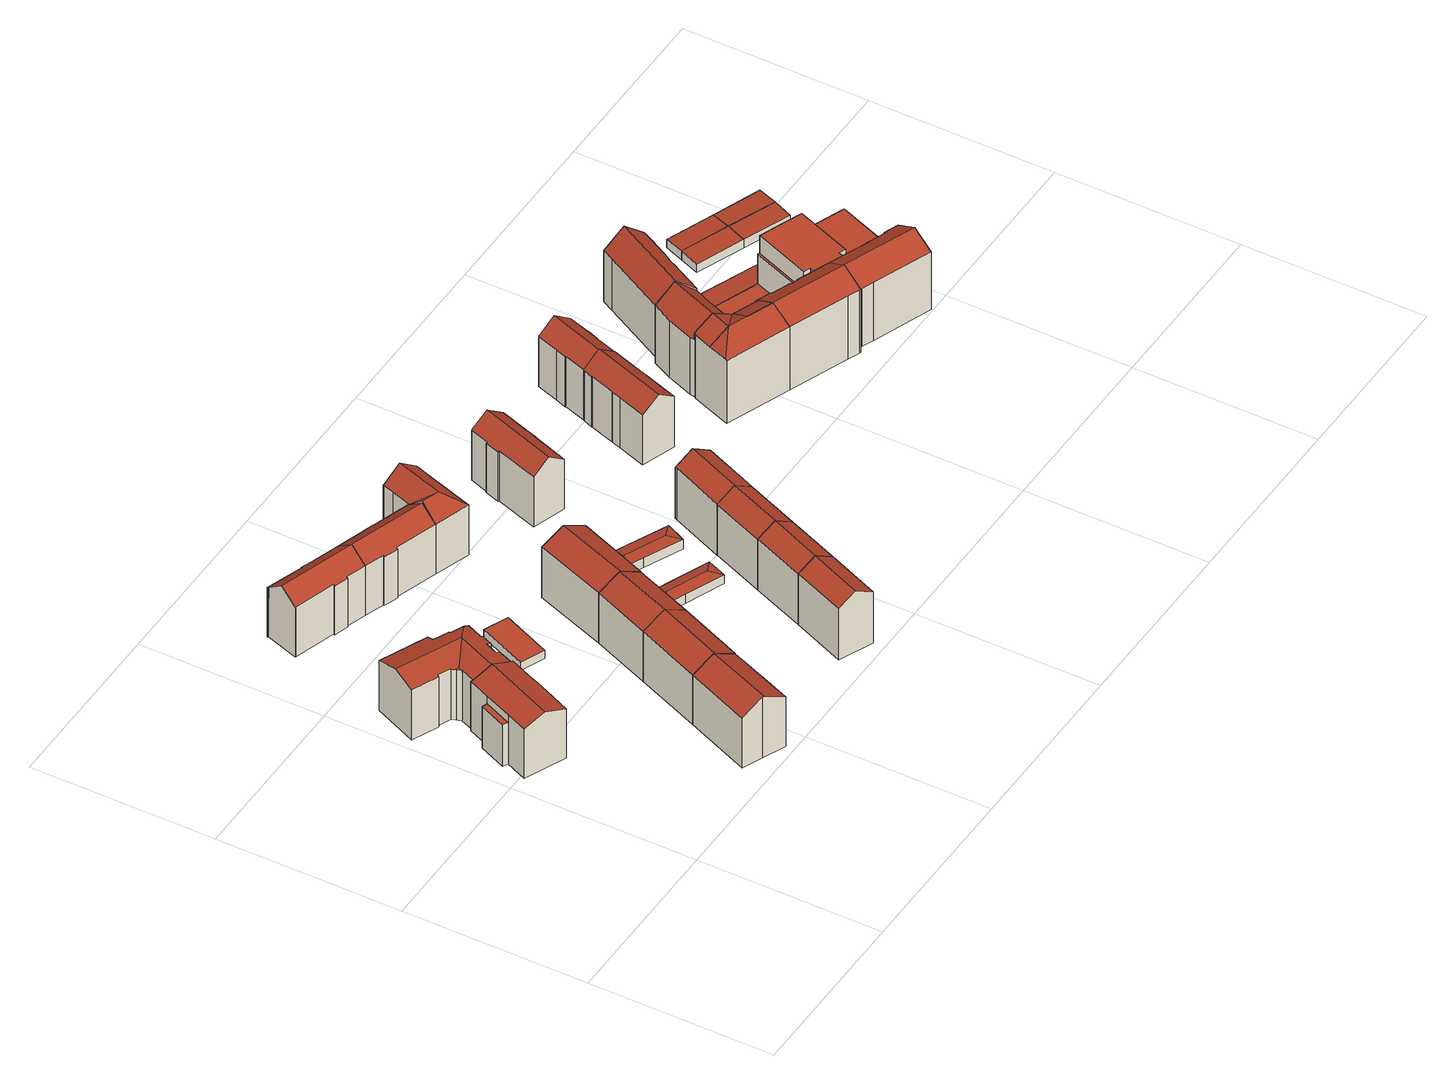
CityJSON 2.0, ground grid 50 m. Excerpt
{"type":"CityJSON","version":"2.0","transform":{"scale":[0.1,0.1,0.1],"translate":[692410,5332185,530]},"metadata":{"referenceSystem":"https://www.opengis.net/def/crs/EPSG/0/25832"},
"CityObjects":{
"building1":{"type":"Building","attributes":{"Gemeindeschluessel":"09162000","HoeheDach":"550.790","HoeheGrund":"533.370","Methode":"2000","NiedrigsteTraufeDesGebaeudes":"546.340","Geometrietyp2DReferenz":"3000","function":"31001_1000","roofType":"3100","measuredHeight":17.42,"storeysAboveGround":5},"geometry":[{"type":"MultiSurface","lod":"2","boundaries":[[[0,1,2,3]],[[4,5,6,0]],[[7,8,9,10]],[[11,3,2,12,13]],[[14,15,16,17,18]],[[3,11,19,20]],[[21,22,8,7]],[[13,12,23,24]],[[14,6,5,19,11,13,24,25,26,21,7,10,27,28,29,15]],[[16,30,31,32,9,8,22,33,34,17]],[[29,30,16,15]],[[27,32,31,28]],[[3,20,4,0]],[[26,33,22,21]],[[10,9,32,27]],[[26,25,35,34,33]],[[5,4,20,19]],[[28,31,30,29]],[[14,18,1,0,6]],[[17,34,35,23,12,2,1,18]],[[24,23,35,25]]],"semantics":{"surfaces":[{"type":"WallSurface"},{"type":"GroundSurface"},{"type":"RoofSurface"}],"values":[0,0,0,0,0,0,0,0,1,2,0,0,2,0,0,0,0,0,0,2,0]}}]},
"building2":{"type":"Building","attributes":{"Gemeindeschluessel":"09162000","HoeheDach":"550.761","HoeheGrund":"533.180","Methode":"1000","NiedrigsteTraufeDesGebaeudes":"548.572","Geometrietyp2DReferenz":"3000","function":"31001_1000","roofType":"3100","measuredHeight":17.58,"storeysAboveGround":5},"geometry":[{"type":"MultiSurface","lod":"2","boundaries":[[[36,37,38,39,40,41,42,43]],[[44,45,46,47]],[[44,48,49,50,45]],[[51,52,53,42,41]],[[54,55,49,48]],[[56,23,57,58]],[[59,60,61,62]],[[63,64,65,66,35]],[[66,65,61,60,67,68,69,70,46,45,50,36]],[[67,71,72,68]],[[36,50,49,55,73,74,75,37]],[[76,70,69,77]],[[78,39,38,79]],[[80,79,38,37,75]],[[81,40,39,78]],[[82,73,55,54]],[[71,59,62,64,63,56,58,52,51,81,78,79,80,83,82,54,48,44,47,76,77,72]],[[51,41,40,81]],[[66,36,43,84,57,23,35]],[[82,83,74,73]],[[71,67,60,59]],[[53,84,43,42]],[[62,61,65,64]],[[63,35,23,56]],[[83,80,75,74]],[[77,69,68,72]],[[52,58,57,84,53]],[[47,46,70,76]]],"semantics":{"surfaces":[{"type":"RoofSurface"},{"type":"WallSurface"},{"type":"GroundSurface"}],"values":[0,1,1,1,1,1,1,1,0,1,0,1,1,1,1,1,2,1,0,1,1,0,1,1,1,1,1,1]}}]},
"building3":{"type":"Building","attributes":{"Gemeindeschluessel":"09162000","HoeheDach":"551.830","HoeheGrund":"532.960","Methode":"1000","NiedrigsteTraufeDesGebaeudes":"548.268","Geometrietyp2DReferenz":"3000","function":"31001_1000","roofType":"3100","measuredHeight":18.87,"storeysAboveGround":5},"geometry":[{"type":"MultiSurface","lod":"2","boundaries":[[[85,86,87,88,89]],[[85,89,90,91]],[[92,93,86,85,91,94]],[[95,93,92,96]],[[87,95,96,97,88]],[[87,86,93,95]],[[91,90,98,94]],[[98,90,89,88,97]],[[92,94,98,97,96]]],"semantics":{"surfaces":[{"type":"WallSurface"},{"type":"GroundSurface"},{"type":"RoofSurface"}],"values":[0,0,1,0,2,0,0,2,0]}}]},
"building4":{"type":"Building","attributes":{"Gemeindeschluessel":"09162000","HoeheDach":"551.861","HoeheGrund":"532.990","Methode":"1000","NiedrigsteTraufeDesGebaeudes":"548.359","Geometrietyp2DReferenz":"3000","function":"31001_1000","roofType":"3100","measuredHeight":18.87,"storeysAboveGround":5},"geometry":[{"type":"MultiSurface","lod":"2","boundaries":[[[85,99,100,87,86]],[[100,101,102,87]],[[103,104,99,85]],[[105,103,85,86]],[[99,104,101,100]],[[105,102,101,104,103]],[[86,87,102,105]]],"semantics":{"surfaces":[{"type":"WallSurface"},{"type":"RoofSurface"},{"type":"GroundSurface"}],"values":[0,1,0,2,1,0,0]}}]},
"building5":{"type":"Building","attributes":{"Gemeindeschluessel":"09162000","HoeheDach":"551.816","HoeheGrund":"532.990","Methode":"1000","NiedrigsteTraufeDesGebaeudes":"547.999","Geometrietyp2DReferenz":"3000","function":"31001_1000","roofType":"3100","measuredHeight":18.83,"storeysAboveGround":5},"geometry":[{"type":"MultiSurface","lod":"2","boundaries":[[[106,107,108,109]],[[110,111,112,113,114]],[[115,116,110,114]],[[117,118,119,120]],[[116,115,121,122]],[[123,124,125,126]],[[127,128,112,111]],[[129,130,122,121]],[[115,114,113,131,132,108,107,133,129,121]],[[123,134,132,131,124]],[[135,136,128,127]],[[123,126,117,120,135,127,111,110,116,122,130,137,106,109,134]],[[120,119,136,135]],[[137,133,107,106]],[[130,129,133,137]],[[126,125,118,117]],[[128,136,119,118,125,124,131,113,112]],[[109,108,132,134]]],"semantics":{"surfaces":[{"type":"WallSurface"},{"type":"RoofSurface"},{"type":"GroundSurface"}],"values":[0,0,0,0,0,0,0,0,1,0,0,2,0,0,0,0,1,0]}}]},
"building6":{"type":"Building","attributes":{"Gemeindeschluessel":"09162000","HoeheDach":"535.524","HoeheGrund":"532.970","Methode":"1000","NiedrigsteTraufeDesGebaeudes":"535.524","Geometrietyp2DReferenz":"3000","function":"31001_2000","roofType":"1000","measuredHeight":2.55},"geometry":[{"type":"MultiSurface","lod":"2","boundaries":[[[138,139,140,141]],[[142,143,140,139]],[[144,142,139,138]],[[145,143,142,144]],[[141,140,143,145]],[[138,141,145,144]]],"semantics":{"surfaces":[{"type":"WallSurface"},{"type":"RoofSurface"},{"type":"GroundSurface"}],"values":[0,1,0,0,0,2]}}]},
"building7":{"type":"Building","attributes":{"Gemeindeschluessel":"09162000","HoeheDach":"551.903","HoeheGrund":"532.960","Methode":"1000","NiedrigsteTraufeDesGebaeudes":"548.336","Geometrietyp2DReferenz":"3000","function":"31001_1000","roofType":"3100","measuredHeight":18.94,"storeysAboveGround":5},"geometry":[{"type":"MultiSurface","lod":"2","boundaries":[[[146,147,104,103]],[[105,148,149,150]],[[150,149,151,147,146]],[[150,146,103,105]],[[101,151,149,148]],[[103,104,101,148,105]],[[104,147,151,101]]],"semantics":{"surfaces":[{"type":"WallSurface"},{"type":"GroundSurface"},{"type":"RoofSurface"}],"values":[0,0,0,1,2,0,2]}}]},
"building8":{"type":"Building","attributes":{"Gemeindeschluessel":"09162000","HoeheDach":"551.813","HoeheGrund":"532.990","Methode":"1000","NiedrigsteTraufeDesGebaeudes":"547.986","Geometrietyp2DReferenz":"3000","function":"31001_1000","roofType":"3100","measuredHeight":18.82,"storeysAboveGround":5},"geometry":[{"type":"MultiSurface","lod":"2","boundaries":[[[152,153,154,155,156]],[[134,132,157,158]],[[156,155,159,160]],[[161,162,163,164]],[[154,153,165,166,167,168,157,132,131]],[[163,162,169,159,155,154,131,124]],[[170,165,153,152]],[[171,168,167,172]],[[123,124,131,132,134]],[[123,134,158,171,172,173,170,152,156,160,174,161,164]],[[160,159,169,174]],[[164,163,124,123]],[[173,166,165,170]],[[158,157,168,171]],[[172,167,166,173]],[[174,169,162,161]]],"semantics":{"surfaces":[{"type":"WallSurface"},{"type":"RoofSurface"},{"type":"GroundSurface"}],"values":[0,0,0,0,1,1,0,0,0,2,0,0,0,0,0,0]}}]},
"building9":{"type":"Building","attributes":{"Gemeindeschluessel":"09162000","HoeheDach":"551.822","HoeheGrund":"532.870","Methode":"1000","NiedrigsteTraufeDesGebaeudes":"548.319","Geometrietyp2DReferenz":"3000","function":"31001_1000","roofType":"3100","measuredHeight":18.95,"storeysAboveGround":5},"geometry":[{"type":"MultiSurface","lod":"2","boundaries":[[[175,176,177,149]],[[149,177,178,179,180]],[[179,181,182,180]],[[175,149,180,182,183]],[[176,175,183,184]],[[178,177,176,184,185]],[[181,185,184,183,182]],[[179,178,185,181]]],"semantics":{"surfaces":[{"type":"WallSurface"},{"type":"RoofSurface"},{"type":"GroundSurface"}],"values":[0,0,1,1,0,2,0,0]}}]},
"building10":{"type":"Building","attributes":{"Gemeindeschluessel":"09162000","HoeheDach":"551.594","HoeheGrund":"532.910","Methode":"1000","NiedrigsteTraufeDesGebaeudes":"548.577","Geometrietyp2DReferenz":"3000","function":"31001_1000","roofType":"3100","measuredHeight":18.68,"storeysAboveGround":5},"geometry":[{"type":"MultiSurface","lod":"2","boundaries":[[[186,187,188,189]],[[190,191,192,187,186]],[[189,188,193,194,195]],[[195,194,191,190]],[[190,186,189,195]],[[188,187,192,193]],[[193,192,191,194]]],"semantics":{"surfaces":[{"type":"WallSurface"},{"type":"GroundSurface"},{"type":"RoofSurface"}],"values":[0,0,0,0,1,2,2]}}]},
"building11":{"type":"Building","attributes":{"Gemeindeschluessel":"09162000","HoeheDach":"536.437","HoeheGrund":"532.910","Methode":"1000","NiedrigsteTraufeDesGebaeudes":"535.582","Geometrietyp2DReferenz":"3000","function":"31001_2000","roofType":"3200","measuredHeight":3.53},"geometry":[{"type":"MultiSurface","lod":"2","boundaries":[[[196,197,198,199,200]],[[199,198,201,202,203]],[[204,205,196,200]],[[206,200,199,203]],[[197,201,198]],[[206,207,204,200]],[[204,207,208,209,210,205]],[[210,197,196,205]],[[208,202,201,209]],[[203,202,208,207,206]],[[209,201,197,210]]],"semantics":{"surfaces":[{"type":"RoofSurface"},{"type":"WallSurface"},{"type":"GroundSurface"}],"values":[0,0,1,0,0,1,2,1,1,1,1]}}]},
"building12":{"type":"Building","attributes":{"Gemeindeschluessel":"09162000","HoeheDach":"552.270","HoeheGrund":"533.030","Methode":"2000","NiedrigsteTraufeDesGebaeudes":"548.375","Geometrietyp2DReferenz":"3000","function":"31001_1000","roofType":"3100","measuredHeight":19.24,"storeysAboveGround":5},"geometry":[{"type":"MultiSurface","lod":"2","boundaries":[[[211,156,152,170,212,213,214,215,216,217,218]],[[152,156,219,220,221,222]],[[223,211,218,224]],[[225,223,224,226,227,228]],[[212,229,230,213]],[[225,221,220]],[[216,227,226,217]],[[213,230,231,214]],[[223,225,220,219]],[[225,228,232,231,230,229,233,222,221]],[[170,233,229,212]],[[217,226,224,218]],[[152,222,233,170]],[[211,223,219,156]],[[216,215,232,228,227]],[[214,231,232,215]]],"semantics":{"surfaces":[{"type":"GroundSurface"},{"type":"WallSurface"},{"type":"RoofSurface"}],"values":[0,1,1,2,1,2,1,1,2,2,1,1,1,1,1,1]}}]},
"building13":{"type":"Building","attributes":{"Gemeindeschluessel":"09162000","HoeheDach":"551.644","HoeheGrund":"532.900","Methode":"1000","NiedrigsteTraufeDesGebaeudes":"548.555","Geometrietyp2DReferenz":"3000","function":"31001_1000","roofType":"3100","measuredHeight":18.74,"storeysAboveGround":5},"geometry":[{"type":"MultiSurface","lod":"2","boundaries":[[[234,235,187,186]],[[236,237,238,235,234]],[[187,235,238,192]],[[186,187,192,191,190]],[[192,238,237,191]],[[236,234,186,190]],[[190,191,237,236]]],"semantics":{"surfaces":[{"type":"WallSurface"},{"type":"RoofSurface"},{"type":"GroundSurface"}],"values":[0,0,1,0,1,2,0]}}]},
"building14":{"type":"Building","attributes":{"Gemeindeschluessel":"09162000","HoeheDach":"536.324","HoeheGrund":"532.870","Methode":"1000","NiedrigsteTraufeDesGebaeudes":"535.751","Geometrietyp2DReferenz":"3000","function":"31001_2000","roofType":"3200","measuredHeight":3.45},"geometry":[{"type":"MultiSurface","lod":"2","boundaries":[[[239,240,241]],[[242,241,240,243,244]],[[245,239,246,247]],[[248,243,240,249]],[[250,248,249,245,247,251]],[[247,246,252,251]],[[246,239,241,242,252]],[[249,240,239,245]],[[244,243,248,250,253]],[[253,250,251,252]],[[253,252,242,244]]],"semantics":{"surfaces":[{"type":"RoofSurface"},{"type":"WallSurface"},{"type":"GroundSurface"}],"values":[0,0,1,1,2,1,0,1,1,1,0]}}]},
"building15":{"type":"Building","attributes":{"Gemeindeschluessel":"09162000","HoeheDach":"551.615","HoeheGrund":"532.850","Methode":"1000","NiedrigsteTraufeDesGebaeudes":"548.549","Geometrietyp2DReferenz":"3000","function":"31001_1000","roofType":"3100","measuredHeight":18.77,"storeysAboveGround":5},"geometry":[{"type":"MultiSurface","lod":"2","boundaries":[[[254,255,256,238]],[[257,258,234,236]],[[234,254,238,259,236]],[[238,256,260,259]],[[257,260,256,255,258]],[[236,259,260,257]],[[258,255,254,234]]],"semantics":{"surfaces":[{"type":"RoofSurface"},{"type":"GroundSurface"},{"type":"WallSurface"}],"values":[0,1,2,0,2,2,2]}}]},
"building16":{"type":"Building","attributes":{"Gemeindeschluessel":"09162000","HoeheDach":"551.632","HoeheGrund":"532.700","Methode":"1000","NiedrigsteTraufeDesGebaeudes":"548.537","Geometrietyp2DReferenz":"3000","function":"31001_1000","roofType":"3100","measuredHeight":18.93,"storeysAboveGround":5},"geometry":[{"type":"MultiSurface","lod":"2","boundaries":[[[261,262,263,264,265,266]],[[265,267,268,266]],[[264,260,267,265]],[[256,269,268,267,260]],[[266,268,269,261]],[[261,269,270,262]],[[255,270,269,256]],[[262,270,255,263]],[[263,255,256,260,264]]],"semantics":{"surfaces":[{"type":"GroundSurface"},{"type":"WallSurface"},{"type":"RoofSurface"}],"values":[0,1,1,2,1,1,2,1,1]}}]},
"building17":{"type":"Building","attributes":{"Gemeindeschluessel":"09162000","HoeheDach":"551.832","HoeheGrund":"532.880","Methode":"1000","NiedrigsteTraufeDesGebaeudes":"548.085","Geometrietyp2DReferenz":"3000","function":"31001_1000","roofType":"3100","measuredHeight":18.95,"storeysAboveGround":5},"geometry":[{"type":"MultiSurface","lod":"2","boundaries":[[[271,272,273,274]],[[275,276,277,278]],[[279,280,281,282]],[[282,281,272,271]],[[283,284,285,286,277,276,287,288]],[[289,285,284,290,291]],[[292,287,276,275]],[[293,288,287,292]],[[294,286,285,289]],[[278,277,286,294]],[[291,290,280,279]],[[289,291,279,282,271,274,295,293,292,275,278,294]],[[274,273,296,295]],[[295,296,283,288,293]],[[296,273,272,281,280,290,284,283]]],"semantics":{"surfaces":[{"type":"WallSurface"},{"type":"RoofSurface"},{"type":"GroundSurface"}],"values":[0,0,0,0,1,0,0,0,0,0,0,2,0,0,1]}}]},
"building18":{"type":"Building","attributes":{"Gemeindeschluessel":"09162000","HoeheDach":"551.807","HoeheGrund":"532.670","Methode":"1000","NiedrigsteTraufeDesGebaeudes":"548.163","Geometrietyp2DReferenz":"3000","function":"31001_1000","roofType":"3100","measuredHeight":19.14,"storeysAboveGround":5},"geometry":[{"type":"MultiSurface","lod":"2","boundaries":[[[297,298,299,300]],[[301,302,303,304]],[[305,306,307,308,303,302,309,310,311,312]],[[313,311,310,314]],[[315,316,298,297]],[[317,318,319,320]],[[319,318,299,298,316,321,306,305]],[[322,307,306,321,323]],[[304,303,308,324]],[[320,319,305,312,325]],[[314,310,309,326]],[[323,321,316,315]],[[326,309,302,301]],[[325,312,311,313]],[[322,323,315,297,300,317,320,325,313,314,326,301,304,324]],[[300,299,318,317]],[[324,308,307,322]]],"semantics":{"surfaces":[{"type":"WallSurface"},{"type":"RoofSurface"},{"type":"GroundSurface"}],"values":[0,0,1,0,0,0,1,0,0,0,0,0,0,0,2,0,0]}}]},
"building19":{"type":"Building","attributes":{"Gemeindeschluessel":"09162000","HoeheDach":"551.849","HoeheGrund":"532.840","Methode":"1000","NiedrigsteTraufeDesGebaeudes":"548.155","Geometrietyp2DReferenz":"3000","function":"31001_1000","roofType":"3100","measuredHeight":19.01,"storeysAboveGround":5},"geometry":[{"type":"MultiSurface","lod":"2","boundaries":[[[327,307,328,329]],[[330,331,332,333]],[[334,335,336,337,332,331,328,307]],[[338,339,340,341,342,343,344,327,329,330,333,345]],[[343,346,347,344]],[[341,348,349,342]],[[340,350,348,341]],[[333,332,337,345]],[[344,347,334,307,327]],[[345,337,336,338]],[[329,328,331,330]],[[339,351,350,340]],[[347,346,349,348,350,351,335,334]],[[338,336,335,351,339]],[[342,349,346,343]]],"semantics":{"surfaces":[{"type":"WallSurface"},{"type":"RoofSurface"},{"type":"GroundSurface"}],"values":[0,0,1,2,0,0,0,0,0,0,0,0,1,0,0]}}]},
"building20":{"type":"Building","attributes":{"Gemeindeschluessel":"09162000","HoeheDach":"553.470","HoeheGrund":"530.698","Methode":"2000","NiedrigsteTraufeDesGebaeudes":"547.720","Geometrietyp2DReferenz":"3000","function":"31001_1000","roofType":"3100","measuredHeight":22.77,"storeysAboveGround":5},"geometry":[{"type":"MultiSurface","lod":"2","boundaries":[[[352,353,354,355]],[[353,352,356,357]],[[358,359,360,361]],[[362,363,364,365]],[[366,367,368,369,370,371]],[[372,359,358]],[[373,374,365,364,375]],[[376,377,378,379,380,381]],[[361,360,382,383,355,354]],[[383,367,366,384,385,362,365,374,386,387,388,389,356,352,355]],[[366,371,390,384]],[[387,391,392,388]],[[393,373,375,379,378,392,391]],[[370,394,395]],[[393,386,374,373]],[[389,388,392,378,377,396]],[[368,382,360,359,394,369]],[[386,393,391,387]],[[372,397,398]],[[395,376,381,390,371,370]],[[368,367,383,382]],[[356,389,396,399,398,397,357]],[[370,369,394]],[[385,400,363,362]],[[399,396,377,376,395]],[[385,384,390,381,380,400]],[[353,357,397,372,358,361,354]],[[379,375,364,363,400,380]],[[394,359,372,398,399,395]]],"semantics":{"surfaces":[{"type":"WallSurface"},{"type":"GroundSurface"},{"type":"RoofSurface"}],"values":[0,0,0,0,0,0,0,0,0,1,0,0,2,0,0,0,2,0,0,2,0,0,2,0,2,0,2,2,2]}}]},
"building21":{"type":"Building","attributes":{"Gemeindeschluessel":"09162000","HoeheDach":"553.551","HoeheGrund":"530.647","Methode":"1000","NiedrigsteTraufeDesGebaeudes":"550.127","Geometrietyp2DReferenz":"3000","function":"31001_1000","roofType":"3100","measuredHeight":22.9},"geometry":[{"type":"MultiSurface","lod":"2","boundaries":[[[401,402,403,404]],[[405,406,407,408,409,410,411,412,413,414,415,416]],[[417,415,414,418]],[[419,409,408,420]],[[421,411,410,422]],[[404,403,382,423]],[[424,425,402,401]],[[426,413,412,427]],[[403,402,425,405,416,382]],[[420,408,407,428]],[[423,417,418,426,427,421,422,419,420,428,429,424,401,404]],[[418,414,413,426]],[[428,407,406,429]],[[427,412,411,421]],[[423,382,416,415,417]],[[429,406,405,425,424]],[[422,410,409,419]]],"semantics":{"surfaces":[{"type":"WallSurface"},{"type":"RoofSurface"},{"type":"GroundSurface"}],"values":[0,1,0,0,0,0,0,0,1,0,2,0,0,0,0,0,0]}}]},
"building22":{"type":"Building","attributes":{"Gemeindeschluessel":"09162000","HoeheDach":"553.348","HoeheGrund":"532.657","Methode":"2000","NiedrigsteTraufeDesGebaeudes":"548.347","Geometrietyp2DReferenz":"3000","function":"31001_1000","roofType":"3100","measuredHeight":20.69,"storeysAboveGround":5},"geometry":[{"type":"MultiSurface","lod":"2","boundaries":[[[430,431,432,433]],[[434,435,436,437,438]],[[437,436,439,440,441,442,443,430,433,444,445,446]],[[439,447,448,440]],[[443,449,431,430]],[[442,441,450,451,452]],[[438,453,454,455,432,431,449,452,451,434]],[[445,454,453,446]],[[444,455,454,445]],[[438,437,446,453]],[[436,435,447,439]],[[440,448,450,441]],[[434,451,450,448,447,435]],[[442,452,449,443]],[[433,432,455,444]]],"semantics":{"surfaces":[{"type":"WallSurface"},{"type":"GroundSurface"},{"type":"RoofSurface"}],"values":[0,0,1,0,0,0,2,0,0,0,0,0,2,0,0]}}]},
"building23":{"type":"Building","attributes":{"Gemeindeschluessel":"09162000","HoeheDach":"535.318","HoeheGrund":"532.517","Methode":"2000","NiedrigsteTraufeDesGebaeudes":"535.020","Geometrietyp2DReferenz":"3000","function":"31001_2000","roofType":"1000","measuredHeight":2.8},"geometry":[{"type":"MultiSurface","lod":"2","boundaries":[[[456,457,458,459]],[[460,461,462,463]],[[457,464,465,466,463,462,467,458]],[[460,463,466,468]],[[469,470,465,464]],[[462,461,471,467]],[[460,468,470,469,456,459,471,461]],[[468,466,465,470]],[[469,464,457,456]],[[458,467,471,459]]],"semantics":{"surfaces":[{"type":"WallSurface"},{"type":"RoofSurface"},{"type":"GroundSurface"}],"values":[0,0,1,0,0,0,2,0,0,0]}}]},
"building24":{"type":"Building","attributes":{"Gemeindeschluessel":"09162000","HoeheDach":"553.575","HoeheGrund":"532.342","Methode":"1000","NiedrigsteTraufeDesGebaeudes":"550.133","Geometrietyp2DReferenz":"3000","function":"31001_1000","roofType":"3100","measuredHeight":21.23},"geometry":[{"type":"MultiSurface","lod":"2","boundaries":[[[472,473,474,475]],[[476,477,425,478]],[[479,480,481,482]],[[483,484,485,486]],[[487,488,489,484,483]],[[482,481,490,491]],[[489,488,492,490,481,480,493,494,495,474,473,496,406,497]],[[486,485,477,476]],[[498,495,494,499]],[[500,492,488,487]],[[491,490,492,500]],[[501,496,473,472]],[[477,485,484,489,497,425]],[[478,425,497,406,502]],[[475,474,495,498]],[[503,493,480,479]],[[502,406,496,501]],[[499,494,493,503]],[[478,502,501,472,475,498,499,503,479,482,491,500,487,483,486,476]]],"semantics":{"surfaces":[{"type":"WallSurface"},{"type":"RoofSurface"},{"type":"GroundSurface"}],"values":[0,0,0,0,0,0,1,0,0,0,0,0,1,0,0,0,0,0,2]}}]},
"building25":{"type":"Building","attributes":{"Gemeindeschluessel":"09162000","HoeheDach":"550.010","HoeheGrund":"530.614","Methode":"9999","NiedrigsteTraufeDesGebaeudes":"535.610","Geometrietyp2DReferenz":"3000","function":"31001_1000","roofType":"1000","measuredHeight":19.4,"storeysAboveGround":6},"geometry":[{"type":"MultiSurface","lod":"2","boundaries":[[[504,505,506,507]],[[508,509,510,511]],[[512,513,514,515]],[[516,517,518,519,520]],[[521,522,523,524]],[[525,526,527,528]],[[529,530,531,532]],[[533,534,535,536]],[[428,537,538,420]],[[539,540,541,542]],[[429,543,544,537,428]],[[545,546,513,512]],[[547,548,549,550]],[[507,506,551,552,553]],[[554,555,540,539]],[[422,556,557,421]],[[558,559,560,561]],[[420,538,562,419]],[[563,564,559,558]],[[419,562,556,422]],[[565,566,567,568]],[[569,570,571,572]],[[573,574,575,576]],[[577,578,570,569]],[[579,580,581,582]],[[583,584,526,525]],[[585,586,587,588]],[[589,590,564,563]],[[576,575,591,592]],[[537,544,517,516]],[[572,571,593,594]],[[595,596,534,533]],[[594,593,596,595]],[[597,598,599,600]],[[601,602,603,505,504]],[[524,523,604,605]],[[606,607,608,609]],[[536,535,610,611]],[[612,613,602,601]],[[614,615,607,606]],[[568,567,616,617]],[[618,619,530,529]],[[620,621,580,579]],[[605,604,613,612]],[[553,552,622,590,589]],[[532,531,555,554]],[[592,591,598,597]],[[623,624,619,618]],[[606,609,625,626,545,512,515,583,525,528,585,588,620,579,582,577,569,572,594,595,533,536,611,627,628,547,550,429,428,420,419,422,421,427,573,576,592,597,600,629,623,618,529,532,554,539,542,508,511,630,521,524,605,612,601,504,507,553,589,563,558,561,614]],[[588,587,621,620]],[[627,631,617,628]],[[421,557,632,427]],[[542,541,509,508]],[[550,549,543,429]],[[590,622,566,565]],[[561,560,615,614]],[[582,581,578,577]],[[626,633,546,545]],[[629,634,624,623]],[[631,610,535,534,596,593,571,570,578,581,580,621,587,586,527,526,584,514,513,546,633,635,608,607,615,560,559,564,590,565,568,617]],[[528,527,586,585]],[[515,514,584,583]],[[628,617,616,548,547]],[[519,518,551,506]],[[511,510,636,630]],[[609,608,635,625]],[[427,632,574,573]],[[637,638,603,602]],[[611,610,631,627]],[[517,544,543,549,548,616,567,566,622,552,551,518]],[[600,599,634,629]],[[630,636,522,521]],[[510,509,541,540,555,531,530,619,624,634,599,598,591,575,574,632,557,556,562,538,537,516,520,637,602,613,604,523,522,636]],[[519,506,505,603,638]],[[520,519,638,637]],[[625,635,633,626]]],"semantics":{"surfaces":[{"type":"WallSurface"},{"type":"GroundSurface"},{"type":"RoofSurface"}],"values":[0,0,0,0,0,0,0,0,0,0,0,0,0,0,0,0,0,0,0,0,0,0,0,0,0,0,0,0,0,0,0,0,0,0,0,0,0,0,0,0,0,0,0,0,0,0,0,0,1,0,0,0,0,0,0,0,0,0,0,2,0,0,0,0,0,0,0,0,0,2,0,0,2,2,0,0]}}]},
"building26":{"type":"Building","attributes":{"Gemeindeschluessel":"09162000","HoeheDach":"535.447","HoeheGrund":"532.640","Methode":"2000","NiedrigsteTraufeDesGebaeudes":"535.054","Geometrietyp2DReferenz":"3000","function":"31001_2000","roofType":"1000","measuredHeight":2.81},"geometry":[{"type":"MultiSurface","lod":"2","boundaries":[[[639,640,641,642]],[[643,644,645,646]],[[643,639,642,644]],[[643,646,640,639]],[[640,646,645,641]],[[642,641,645,644]]],"semantics":{"surfaces":[{"type":"RoofSurface"},{"type":"GroundSurface"},{"type":"WallSurface"}],"values":[0,1,2,2,2,2]}}]},
"building27":{"type":"Building","attributes":{"Gemeindeschluessel":"09162000","HoeheDach":"535.447","HoeheGrund":"532.630","Methode":"2000","NiedrigsteTraufeDesGebaeudes":"535.053","Geometrietyp2DReferenz":"3000","function":"31001_2000","roofType":"1000","measuredHeight":2.82},"geometry":[{"type":"MultiSurface","lod":"2","boundaries":[[[646,640,641,645]],[[645,647,648,646]],[[647,649,650,648]],[[645,641,649,647]],[[648,650,640,646]],[[640,650,649,641]]],"semantics":{"surfaces":[{"type":"WallSurface"},{"type":"GroundSurface"},{"type":"RoofSurface"}],"values":[0,1,0,0,0,2]}}]},
"building28":{"type":"Building","attributes":{"Gemeindeschluessel":"09162000","HoeheDach":"535.298","HoeheGrund":"532.558","Methode":"2000","NiedrigsteTraufeDesGebaeudes":"535.003","Geometrietyp2DReferenz":"3000","function":"31001_2000","roofType":"1000","measuredHeight":2.74},"geometry":[{"type":"MultiSurface","lod":"2","boundaries":[[[651,652,653,654]],[[655,656,657,462]],[[658,656,655,659]],[[660,661,463,662]],[[658,654,653,660,662,657,656]],[[463,462,657,662]],[[658,659,651,654]],[[653,652,661,660]],[[661,652,651,659,655,462,463]]],"semantics":{"surfaces":[{"type":"WallSurface"},{"type":"GroundSurface"},{"type":"RoofSurface"}],"values":[0,0,0,0,1,0,0,0,2]}}]},
"building29":{"type":"Building","attributes":{"Gemeindeschluessel":"09162000","HoeheDach":"535.447","HoeheGrund":"532.640","Methode":"2000","NiedrigsteTraufeDesGebaeudes":"535.053","Geometrietyp2DReferenz":"3000","function":"31001_2000","roofType":"1000","measuredHeight":2.81},"geometry":[{"type":"MultiSurface","lod":"2","boundaries":[[[643,646,663,664]],[[663,665,666,664]],[[664,666,639,643]],[[646,640,665,663]],[[666,665,640,639]],[[643,639,640,646]]],"semantics":{"surfaces":[{"type":"GroundSurface"},{"type":"WallSurface"},{"type":"RoofSurface"}],"values":[0,1,1,1,2,1]}}]},
"building30":{"type":"Building","attributes":{"Gemeindeschluessel":"09162000","HoeheDach":"535.447","HoeheGrund":"532.650","Methode":"2000","NiedrigsteTraufeDesGebaeudes":"535.054","Geometrietyp2DReferenz":"3000","function":"31001_2000","roofType":"1000","measuredHeight":2.8},"geometry":[{"type":"MultiSurface","lod":"2","boundaries":[[[667,668,648,650]],[[663,665,640,646]],[[663,646,648,668]],[[665,667,650,640]],[[640,650,648,646]],[[663,668,667,665]]],"semantics":{"surfaces":[{"type":"WallSurface"},{"type":"GroundSurface"},{"type":"RoofSurface"}],"values":[0,0,1,2,0,0]}}]}
},
"vertices":[
[44,532,163],[44,532,185],[76,606,185],[76,606,163],[30,538,163],[30,538,34],[44,532,34],[214,618,34],[214,618,185],[182,545,185],[182,545,34],[76,606,34],[102,666,185],[102,666,34],[19,474,34],[131,426,34],[131,426,185],[75,450,208],[19,474,185],[62,612,34],[62,612,163],[207,620,34],[207,620,188],[107,664,187],[107,664,34],[106,663,34],[207,619,34],[183,545,34],[163,497,34],[162,497,34],[162,497,185],[163,497,185],[183,545,185],[207,619,188],[157,641,208],[106,663,187],
[203,749,208],[30,825,208],[6,768,187],[77,737,187],[79,741,189],[113,726,189],[116,719,187],[128,714,187],[265,767,32],[265,767,189],[246,723,189],[246,723,32],[218,788,32],[218,788,194],[253,772,194],[113,726,32],[118,714,32],[118,714,187],[220,792,32],[220,792,193],[107,664,32],[123,701,187],[123,701,32],[224,660,32],[224,660,187],[207,620,187],[207,620,32],[106,663,32],[207,619,32],[207,619,187],[156,641,208],[213,664,192],[227,696,192],[238,691,187],[251,721,187],[213,664,32],[227,696,32],[177,811,193],[185,830,186],[57,886,186],[251,721,32],[238,691,32],[77,737,32],[6,768,32],[57,886,32],[79,741,32],[177,811,32],[185,830,32],[123,703,187],
[497,186,30],[383,234,30],[383,234,184],[439,210,218],[497,186,183],[451,74,184],[451,74,30],[364,36,30],[310,59,30],[426,9,30],[310,59,183],[364,36,216],[368,34,218],[426,9,183],
[497,186,184],[440,210,219],[514,386,219],[456,410,184],[571,363,30],[571,363,184],[456,410,30],
[283,1200,30],[283,1200,180],[283,1198,182],[283,1198,30],[152,1238,30],[123,1150,30],[123,1150,183],[138,1194,218],[152,1238,183],[151,1239,183],[151,1239,30],[275,1097,30],[275,1097,180],[236,1109,180],[236,1109,30],[151,1241,182],[151,1241,30],[330,1082,30],[330,1082,183],[276,1100,183],[276,1100,30],[124,1149,30],[124,1149,183],[254,1207,182],[254,1207,30],[345,1127,218],[360,1173,182],[254,1210,180],[360,1173,30],[237,1113,30],[237,1113,183],[254,1210,30],
[346,674,30],[346,674,55],[402,806,55],[402,806,30],[410,647,55],[467,779,55],[410,647,30],[467,779,30],
[634,520,30],[634,520,184],[456,410,183],[521,567,184],[521,567,30],[577,543,219],
[568,1105,30],[568,1105,182],[553,1060,218],[538,1015,183],[538,1015,30],[437,1148,182],[437,1148,30],[423,1052,183],[423,1052,30],[383,1062,30],[383,1062,180],[384,1065,183],[384,1065,30],[567,1106,182],[465,1139,182],[466,1141,180],[437,1150,180],[422,1049,180],[567,1106,30],[437,1150,30],[466,1141,30],[465,1139,30],[422,1049,30],
[593,762,184],[593,762,29],[521,567,29],[634,520,29],[634,520,185],[579,543,218],[710,713,183],[651,737,218],[649,738,217],[649,738,29],[710,713,29],
[903,162,29],[903,162,186],[843,18,186],[843,18,29],[810,201,29],[810,201,186],[856,181,216],[797,38,216],[751,57,186],[751,57,29],
[743,464,56],[848,421,56],[832,458,64],[723,503,64],[685,487,56],[870,474,56],[764,517,56],[707,540,56],[685,487,29],[743,464,29],[706,540,56],[706,540,29],[764,517,29],[870,474,29],[848,421,29],
[635,983,30],[585,1158,30],[594,1186,30],[595,1189,30],[595,1188,30],[692,1157,30],[691,1154,30],[682,1126,30],[538,1015,184],[553,1060,223],[567,1104,184],[568,1105,184],[635,983,184],[682,1126,184],[601,1044,223],[691,1154,184],[692,1157,184],[643,1173,223],[585,1158,184],[594,1186,184],[595,1189,184],[595,1188,185],[567,1106,184],
[961,304,29],[961,304,186],[868,343,29],[868,343,186],[915,324,216],
[905,565,58],[930,618,58],[891,604,63],[785,651,63],[826,666,58],[771,690,58],[905,565,29],[803,611,58],[803,611,29],[826,666,29],[930,618,29],[769,691,29],[745,637,29],[745,637,58],[769,691,58],
[961,304,185],[1021,448,185],[974,467,216],[927,486,29],[1021,448,29],[868,343,185],[927,486,185],
[1036,616,27],[1082,596,27],[1021,448,27],[927,486,27],[988,631,27],[989,635,27],[988,631,186],[989,635,185],[1036,616,216],[1082,596,186],
[923,973,29],[923,973,181],[921,974,183],[921,974,29],[832,1019,29],[832,1019,181],[845,1058,181],[845,1058,29],[931,1003,29],[931,1003,183],[933,1002,181],[933,1002,29],[841,888,218],[911,1095,218],[867,1110,183],[848,1057,183],[835,1018,183],[796,903,183],[867,1110,29],[957,1079,182],[957,1079,29],[835,1018,29],[796,903,29],[848,1057,29],[886,873,29],[886,873,183],
[1244,878,27],[1244,878,182],[1235,850,182],[1235,850,27],[1170,964,27],[1170,964,182],[1169,964,182],[1169,964,27],[1159,779,218],[1226,978,218],[1180,993,182],[1178,989,182],[1148,897,182],[1147,897,182],[1139,872,182],[1113,795,182],[1139,872,27],[1147,897,27],[1243,879,27],[1243,879,183],[1234,850,27],[1234,850,183],[1205,764,183],[1205,764,27],[1271,963,183],[1180,993,27],[1271,963,27],[1178,989,27],[1113,795,27],[1148,897,27],
[1180,993,28],[1200,1053,182],[1200,1053,28],[1198,1053,28],[1198,1053,182],[1208,1082,182],[1208,1082,28],[1225,978,218],[1275,1127,218],[1229,1142,182],[1209,1082,182],[1229,1142,28],[1321,1111,28],[1301,1051,28],[1302,1051,28],[1292,1022,28],[1291,1022,28],[1271,963,28],[1209,1082,28],[1291,1022,182],[1271,963,182],[1302,1051,182],[1292,1022,182],[1301,1051,183],[1321,1111,182],
[1573,760,7],[1573,760,202],[1576,758,202],[1576,758,7],[1571,755,7],[1571,755,204],[1483,729,234],[1483,729,235],[1554,702,235],[1554,702,234],[1431,909,7],[1431,909,181],[1457,962,186],[1457,962,7],[1397,820,7],[1356,712,7],[1356,712,201],[1357,715,203],[1377,769,203],[1397,820,202],[1489,743,226],[1559,910,177],[1559,910,7],[1504,938,234],[1451,805,235],[1498,787,205],[1498,787,187],[1451,805,234],[1400,825,184],[1400,825,203],[1533,645,201],[1533,645,7],[1399,820,7],[1403,838,7],[1533,862,7],[1512,802,7],[1505,805,7],[1497,784,7],[1399,820,203],[1512,802,181],[1505,805,187],[1533,862,182],[1430,749,235],[1429,750,235],[1497,784,205],[1504,781,204],[1504,781,203],[1500,782,203],[1403,838,182],
[1725,571,6],[1725,571,201],[1695,583,201],[1695,583,6],[1750,626,236],[1770,679,204],[1729,694,204],[1682,712,204],[1681,709,206],[1660,717,206],[1661,720,204],[1655,723,204],[1612,739,204],[1614,744,201],[1576,758,201],[1554,702,236],[1576,758,6],[1614,744,6],[1681,709,6],[1682,712,6],[1661,720,6],[1660,717,6],[1533,645,6],[1729,570,6],[1729,570,201],[1612,739,6],[1655,723,6],[1729,694,6],[1770,679,6],
[1648,1081,27],[1648,1081,185],[1617,1022,184],[1617,1022,27],[1507,936,233],[1457,962,184],[1457,962,27],[1559,910,27],[1559,910,183],[1547,1132,27],[1562,1161,27],[1563,1163,27],[1664,1113,27],[1663,1110,27],[1615,1024,27],[1603,1002,27],[1606,1001,27],[1547,1132,184],[1562,1161,184],[1663,1110,185],[1563,1163,184],[1614,1138,233],[1664,1113,185],[1606,1001,184],[1603,1002,187],[1615,1024,187],
[1639,919,25],[1639,919,53],[1631,922,53],[1631,922,25],[1839,844,25],[1859,897,25],[1859,897,50],[1839,844,53],[1769,869,53],[1770,870,53],[1775,868,53],[1652,978,50],[1775,868,25],[1769,869,25],[1770,870,25],[1652,978,25],
[1804,666,23],[1804,666,204],[1811,663,204],[1811,663,23],[1732,568,23],[1732,568,201],[1729,570,23],[1878,638,23],[1878,638,204],[1887,634,204],[1887,634,23],[1925,495,23],[1925,495,201],[1765,556,201],[1765,556,23],[1968,609,23],[1968,609,201],[1946,552,236],[1927,619,204],[1927,619,23],[1929,623,201],[1877,635,206],[1856,643,206],[1857,645,204],[1774,677,204],[1750,627,236],[1857,645,23],[1856,643,23],[1929,623,23],[1774,677,23],[1770,679,23],[1877,635,23],
[1770,870,6],[1770,870,146],[1775,868,146],[1775,868,6],[1584,769,6],[1584,769,56],[1583,770,56],[1583,770,6],[1949,629,6],[1949,629,146],[1948,629,146],[1948,629,6],[1735,709,56],[1735,709,200],[1717,716,200],[1717,716,146],[1717,716,56],[1583,773,6],[1583,773,56],[1584,775,56],[1584,775,6],[1945,629,6],[1945,629,146],[1943,629,146],[1943,629,6],[1653,740,6],[1653,740,56],[1588,765,56],[1588,765,6],[1878,638,6],[1878,638,146],[1877,635,146],[1877,635,6],[1729,694,56],[1682,712,56],[1585,767,6],[1585,767,56],[1584,768,56],[1584,768,6],[1770,679,200],[1729,694,200],[1950,630,6],[1950,630,146],[1804,666,6],[1804,666,200],[1774,677,200],[1774,677,6],[1775,868,200],[1839,844,200],[1839,844,6],[1587,766,6],[1587,766,56],[1660,717,56],[1661,720,56],[1897,820,6],[1897,820,146],[2001,780,146],[2001,780,6],[1681,709,56],[1898,821,6],[1898,821,146],[1834,671,146],[1834,671,200],[1816,678,200],[1816,678,146],[1892,645,6],[1892,645,146],[1891,644,146],[1891,644,6],[1657,730,6],[1657,730,56],[1658,732,56],[1658,732,6],[1892,646,6],[1892,646,146],[1894,646,6],[1894,646,146],[1893,646,146],[1893,646,6],[1947,629,6],[1947,629,146],[1898,647,6],[1898,647,146],[1896,647,146],[1896,647,6],[1892,823,6],[1892,823,146],[1658,734,56],[1658,734,6],[1890,643,146],[1890,643,6],[1887,634,6],[1887,634,146],[1657,735,6],[1657,735,56],[1657,736,56],[1657,736,6],[1769,869,6],[1769,869,56],[1769,869,146],[1626,885,56],[1626,885,6],[1989,728,6],[1989,728,146],[1953,634,146],[1953,634,6],[1856,643,146],[1856,643,6],[1639,919,6],[1639,919,56],[2008,777,6],[2008,777,146],[1811,663,200],[1811,663,146],[1655,739,6],[1655,739,56],[1894,647,6],[1894,647,146],[1892,823,200],[1656,738,6],[1656,738,56],[1952,632,6],[1951,631,6],[1857,645,6],[1811,663,6],[1657,737,6],[1583,771,6],[1857,645,146],[1655,723,56],[1951,631,146],[1657,737,56],[1952,632,146],[1583,771,56],[1711,718,56],[1711,718,146],
[1890,978,51],[1910,1031,54],[1781,1081,54],[1760,1028,51],[1890,978,26],[1760,1028,26],[1781,1081,26],[1910,1031,26],
[1801,1133,26],[1930,1083,26],[1801,1133,51],[1930,1083,51],
[1897,820,53],[1898,821,53],[1898,821,26],[1897,820,26],[2022,833,50],[2022,833,26],[1859,897,26],[2001,780,26],[2001,780,53],[1892,823,26],[1892,823,53],[1839,844,26],
[2039,980,26],[2018,928,26],[2039,980,54],[2018,928,51],
[2059,1033,51],[2059,1033,26]
]}
